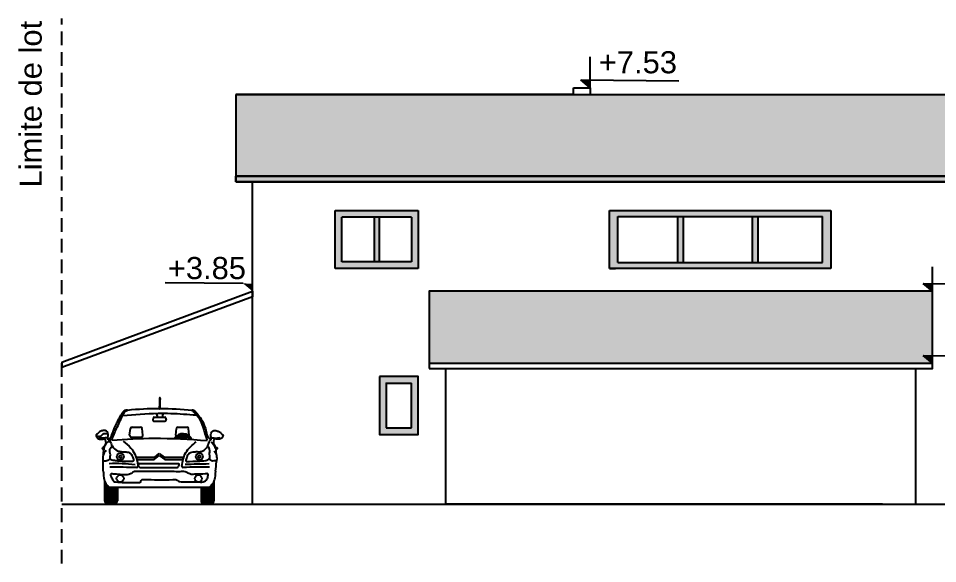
# Model space of a CAD drawing. Header units: millimetres. Extents: x 1515.2 to 1579.7, y 986.4 to 1013.2.
# Drawn here: x 1516.06 to 1532.69, y 986.88 to 996.74 of the extents above; entities that cross this region are included whole.
import ezdxf

# ---------------------------------------------------------------- set-up
doc = ezdxf.new("R2010")
doc.units = ezdxf.units.MM
doc.linetypes.add('CACHE', pattern=[0.375, 0.25, -0.125])
for name, color, linetype in [('AUTOS', 250, 'Continuous'), ('Coche', 250, 'Continuous'), ('Cotations', 1, 'Continuous'), ('Limites', 7, 'Continuous'), ('Menuiseries', 7, 'Continuous'), ('Murs', 7, 'Continuous'), ('Surf Toiture', 12, 'Continuous'), ('Texte', 7, 'Continuous'), ('Toiture', 7, 'Continuous')]:
    doc.layers.add(name, color=color, linetype=linetype)
doc.layers.add('Débord toiture', color=7, linetype='Continuous', true_color=0x171717)
doc.layers.add('Surf Menuiserie', color=7, linetype='Continuous', true_color=0x171717)
doc.styles.get("Standard").update_dxf_attribs({"font": 'arial.ttf'})

# ---------------------------------------------------------------- blocks, each defined once
blk = doc.blocks.new('*X13')
at = {"color": 0, "linetype": 'ByBlock'}
for p, q in [((19.33, 4.12), (19.56, 4.12)), ((19.33, 4), (19.56, 4)), ((19.33, 3.88), (19.56, 3.88)), ((19.33, 3.75), (19.56, 3.75)), ((19.33, 3.62), (19.56, 3.62)), ((19.33, 3.5), (19.56, 3.5)), ((19.33, 3.38), (19.56, 3.38)), ((19.35, 3.25), (19.56, 3.25)), ((19.41, 3.12), (19.56, 3.12))]:
    blk.add_line(p, q, dxfattribs=at)
blk = doc.blocks.new('Citroen forntal')
at = {"layer": 'AUTOS'}
for p, q in [((-0.551, -0.481), (-0.537, -0.361)), ((-0.507, -0.335), (-0.353, -0.335)), ((-0.309, -0.481), (-0.323, -0.361)), ((0.285, -0.481), (0.299, -0.361)), ((0.329, -0.335), (0.483, -0.335)), ((0.527, -0.481), (0.513, -0.361)), ((-0.521, -0.514), (-0.339, -0.514)), ((0.324, -0.514), (0.497, -0.514)), ((-0.094, -0.874), (-0.016, -0.811)), ((-0.016, -0.811), (0.072, -0.874)), ((-0.437, -0.874), (-0.094, -0.874)), ((-0.42, -0.921), (-0.105, -0.921)), ((-0.375, -0.993), (0.326, -0.993)), ((-0.105, -0.921), (-0.015, -0.849)), ((-0.015, -0.849), (0.087, -0.921)), ((0.072, -0.874), (0.429, -0.874)), ((0.087, -0.921), (0.416, -0.921)), ((-0.384, -1.043), (-0.393, -1.022)), ((-0.356, -1.061), (0.307, -1.061)), ((0.334, -1.043), (0.344, -1.022)), ((-1.004, -1.308), (-1.004, -1.665)), ((-1.004, -1.308), (-1.004, -1.308)), ((-0.998, -1.321), (-1.004, -1.321)), ((0.968, -1.321), (0.973, -1.321)), ((0.973, -1.308), (0.973, -1.665)), ((0.973, -1.308), (0.973, -1.308)), ((-0.992, -1.335), (-1.004, -1.335)), ((-0.985, -1.348), (-1.004, -1.348)), ((-0.98, -1.361), (-1.004, -1.361)), ((-0.98, -1.374), (-1.004, -1.374)), ((-0.98, -1.387), (-1.004, -1.387)), ((-0.98, -1.4), (-1.004, -1.4)), ((-0.98, -1.414), (-1.004, -1.414)), ((-0.98, -1.427), (-1.004, -1.427)), ((-0.98, -1.44), (-1.004, -1.44)), ((-0.98, -1.453), (-1.004, -1.453)), ((-0.98, -1.466), (-1.004, -1.466)), ((-0.98, -1.48), (-1.004, -1.48)), ((-0.98, -1.493), (-1.004, -1.493)), ((-0.98, -1.356), (-0.98, -1.703)), ((-0.977, -1.361), (-0.98, -1.358)), ((-0.943, -1.413), (-0.98, -1.376)), ((-0.943, -1.432), (-0.98, -1.395)), ((-0.943, -1.451), (-0.98, -1.414)), ((-0.943, -1.469), (-0.98, -1.432)), ((-0.943, -1.488), (-0.98, -1.451)), ((-0.943, -1.507), (-0.98, -1.47)), ((-0.943, -1.525), (-0.98, -1.488)), ((-0.943, -1.707), (-0.943, -1.402)), ((-0.943, -1.415), (-0.937, -1.409)), ((-0.943, -1.433), (-0.926, -1.416)), ((-0.943, -1.452), (-0.91, -1.419)), ((-0.943, -1.471), (-0.906, -1.434)), ((-0.943, -1.489), (-0.906, -1.452)), ((-0.943, -1.508), (-0.906, -1.471)), ((-0.943, -1.527), (-0.906, -1.49)), ((-0.906, -1.707), (-0.906, -1.419)), ((-0.869, -1.469), (-0.906, -1.432)), ((-0.869, -1.487), (-0.906, -1.45)), ((-0.869, -1.506), (-0.906, -1.469)), ((-0.869, -1.524), (-0.906, -1.488)), ((-0.869, -1.45), (-0.901, -1.419)), ((-0.869, -1.431), (-0.882, -1.419)), ((-0.869, -1.707), (-0.869, -1.419)), ((-0.869, -1.453), (-0.835, -1.419)), ((-0.869, -1.434), (-0.854, -1.419)), ((-0.869, -1.472), (-0.832, -1.435)), ((-0.869, -1.49), (-0.832, -1.453)), ((-0.869, -1.509), (-0.832, -1.472)), ((-0.869, -1.528), (-0.832, -1.491)), ((-0.832, -1.707), (-0.832, -1.419)), ((-0.796, -1.468), (-0.832, -1.431)), ((-0.796, -1.486), (-0.832, -1.449)), ((-0.796, -1.505), (-0.832, -1.468)), ((-0.796, -1.524), (-0.832, -1.487)), ((-0.796, -1.449), (-0.826, -1.419)), ((-0.796, -1.43), (-0.807, -1.419)), ((-0.796, -1.419), (-0.796, -1.703)), ((-0.772, -1.427), (-0.796, -1.427)), ((-0.772, -1.44), (-0.796, -1.44)), ((-0.772, -1.453), (-0.796, -1.453)), ((-0.772, -1.466), (-0.796, -1.466)), ((-0.772, -1.48), (-0.796, -1.48)), ((-0.772, -1.493), (-0.796, -1.493)), ((-0.772, -1.419), (-0.772, -1.665)), ((0.741, -1.419), (0.741, -1.665)), ((0.741, -1.427), (0.765, -1.427)), ((0.741, -1.44), (0.765, -1.44)), ((0.741, -1.453), (0.765, -1.453)), ((0.741, -1.466), (0.765, -1.466)), ((0.741, -1.48), (0.765, -1.48)), ((0.741, -1.493), (0.765, -1.493)), ((0.765, -1.419), (0.765, -1.703)), ((0.765, -1.449), (0.795, -1.419)), ((0.765, -1.43), (0.777, -1.419)), ((0.765, -1.468), (0.802, -1.431)), ((0.765, -1.486), (0.802, -1.449)), ((0.765, -1.505), (0.802, -1.468)), ((0.765, -1.524), (0.802, -1.487)), ((0.802, -1.707), (0.802, -1.419)), ((0.839, -1.472), (0.802, -1.435)), ((0.839, -1.49), (0.802, -1.453)), ((0.839, -1.509), (0.802, -1.472)), ((0.839, -1.528), (0.802, -1.491)), ((0.839, -1.453), (0.804, -1.419)), ((0.839, -1.434), (0.823, -1.419)), ((0.839, -1.707), (0.839, -1.419)), ((0.839, -1.431), (0.851, -1.419)), ((0.839, -1.45), (0.87, -1.419)), ((0.839, -1.469), (0.876, -1.432)), ((0.839, -1.487), (0.876, -1.45)), ((0.839, -1.506), (0.876, -1.469)), ((0.839, -1.524), (0.876, -1.488)), ((0.876, -1.707), (0.876, -1.419)), ((0.912, -1.471), (0.876, -1.434)), ((0.912, -1.489), (0.876, -1.452)), ((0.912, -1.508), (0.876, -1.471)), ((0.912, -1.527), (0.876, -1.49)), ((0.912, -1.452), (0.879, -1.419)), ((0.912, -1.433), (0.896, -1.417)), ((0.912, -1.413), (0.949, -1.376)), ((0.912, -1.432), (0.949, -1.395)), ((0.912, -1.707), (0.912, -1.403)), ((0.912, -1.451), (0.949, -1.414)), ((0.912, -1.469), (0.949, -1.432)), ((0.912, -1.488), (0.949, -1.451)), ((0.912, -1.507), (0.949, -1.47)), ((0.912, -1.525), (0.949, -1.488)), ((0.946, -1.361), (0.949, -1.358)), ((0.949, -1.356), (0.949, -1.703)), ((0.949, -1.361), (0.973, -1.361)), ((0.949, -1.374), (0.973, -1.374)), ((0.949, -1.387), (0.973, -1.387)), ((0.949, -1.4), (0.973, -1.4)), ((0.949, -1.414), (0.973, -1.414)), ((0.949, -1.427), (0.973, -1.427)), ((0.949, -1.44), (0.973, -1.44)), ((0.949, -1.453), (0.973, -1.453)), ((0.949, -1.466), (0.973, -1.466)), ((0.949, -1.48), (0.973, -1.48)), ((0.949, -1.493), (0.973, -1.493)), ((0.954, -1.348), (0.973, -1.348)), ((0.961, -1.335), (0.973, -1.335)), ((-0.98, -1.506), (-1.004, -1.506)), ((-0.98, -1.519), (-1.004, -1.519)), ((-0.98, -1.532), (-1.004, -1.532)), ((-0.98, -1.545), (-1.004, -1.545)), ((-0.98, -1.559), (-1.004, -1.559)), ((-0.98, -1.572), (-1.004, -1.572)), ((-0.98, -1.585), (-1.004, -1.585)), ((-0.98, -1.598), (-1.004, -1.598)), ((-0.98, -1.611), (-1.004, -1.611)), ((-0.98, -1.625), (-1.004, -1.625)), ((-0.98, -1.638), (-1.004, -1.638)), ((-0.98, -1.651), (-1.004, -1.651)), ((-0.943, -1.544), (-0.98, -1.507)), ((-0.943, -1.563), (-0.98, -1.526)), ((-0.943, -1.581), (-0.98, -1.544)), ((-0.943, -1.6), (-0.98, -1.563)), ((-0.943, -1.618), (-0.98, -1.582)), ((-0.943, -1.637), (-0.98, -1.6)), ((-0.943, -1.656), (-0.98, -1.619)), ((-0.943, -1.674), (-0.98, -1.638)), ((-0.943, -1.693), (-0.98, -1.656)), ((-0.943, -1.545), (-0.906, -1.509)), ((-0.943, -1.564), (-0.906, -1.527)), ((-0.943, -1.583), (-0.906, -1.546)), ((-0.943, -1.601), (-0.906, -1.564)), ((-0.943, -1.62), (-0.906, -1.583)), ((-0.943, -1.639), (-0.906, -1.602)), ((-0.943, -1.657), (-0.906, -1.62)), ((-0.943, -1.676), (-0.906, -1.639)), ((-0.943, -1.695), (-0.906, -1.658)), ((-0.869, -1.543), (-0.906, -1.506)), ((-0.869, -1.562), (-0.906, -1.525)), ((-0.869, -1.58), (-0.906, -1.544)), ((-0.869, -1.599), (-0.906, -1.562)), ((-0.869, -1.618), (-0.906, -1.581)), ((-0.869, -1.636), (-0.906, -1.599)), ((-0.869, -1.655), (-0.906, -1.618)), ((-0.869, -1.674), (-0.906, -1.637)), ((-0.869, -1.692), (-0.906, -1.655)), ((-0.869, -1.546), (-0.832, -1.509)), ((-0.869, -1.565), (-0.832, -1.528)), ((-0.869, -1.584), (-0.832, -1.547)), ((-0.869, -1.602), (-0.832, -1.565)), ((-0.869, -1.621), (-0.832, -1.584)), ((-0.869, -1.639), (-0.832, -1.603)), ((-0.869, -1.658), (-0.832, -1.621)), ((-0.869, -1.677), (-0.832, -1.64)), ((-0.869, -1.695), (-0.832, -1.658)), ((-0.796, -1.542), (-0.832, -1.505)), ((-0.796, -1.561), (-0.832, -1.524)), ((-0.796, -1.58), (-0.832, -1.543)), ((-0.796, -1.598), (-0.832, -1.561)), ((-0.796, -1.617), (-0.832, -1.58)), ((-0.796, -1.636), (-0.832, -1.599)), ((-0.796, -1.654), (-0.832, -1.617)), ((-0.796, -1.673), (-0.832, -1.636)), ((-0.796, -1.692), (-0.832, -1.655)), ((-0.772, -1.506), (-0.796, -1.506)), ((-0.772, -1.519), (-0.796, -1.519)), ((-0.772, -1.532), (-0.796, -1.532)), ((-0.772, -1.545), (-0.796, -1.545)), ((-0.772, -1.559), (-0.796, -1.559)), ((-0.774, -1.572), (-0.796, -1.572)), ((0.741, -1.506), (0.765, -1.506)), ((0.741, -1.519), (0.765, -1.519)), ((0.741, -1.532), (0.765, -1.532)), ((0.741, -1.545), (0.765, -1.545)), ((0.741, -1.559), (0.765, -1.559)), ((0.743, -1.572), (0.765, -1.572)), ((0.765, -1.542), (0.802, -1.505)), ((0.765, -1.561), (0.802, -1.524)), ((0.765, -1.58), (0.802, -1.543)), ((0.765, -1.598), (0.802, -1.561)), ((0.765, -1.617), (0.802, -1.58)), ((0.765, -1.636), (0.802, -1.599)), ((0.765, -1.654), (0.802, -1.617)), ((0.765, -1.673), (0.802, -1.636)), ((0.765, -1.692), (0.802, -1.655)), ((0.839, -1.546), (0.802, -1.509)), ((0.839, -1.565), (0.802, -1.528)), ((0.839, -1.584), (0.802, -1.547)), ((0.839, -1.602), (0.802, -1.565)), ((0.839, -1.621), (0.802, -1.584)), ((0.839, -1.639), (0.802, -1.603)), ((0.839, -1.658), (0.802, -1.621)), ((0.839, -1.677), (0.802, -1.64)), ((0.839, -1.695), (0.802, -1.658)), ((0.839, -1.543), (0.876, -1.506)), ((0.839, -1.562), (0.876, -1.525)), ((0.839, -1.58), (0.876, -1.544)), ((0.839, -1.599), (0.876, -1.562)), ((0.839, -1.618), (0.876, -1.581)), ((0.839, -1.636), (0.876, -1.599)), ((0.839, -1.655), (0.876, -1.618)), ((0.839, -1.674), (0.876, -1.637)), ((0.839, -1.692), (0.876, -1.655)), ((0.912, -1.545), (0.876, -1.509)), ((0.912, -1.564), (0.876, -1.527)), ((0.912, -1.583), (0.876, -1.546)), ((0.912, -1.601), (0.876, -1.564)), ((0.912, -1.62), (0.876, -1.583)), ((0.912, -1.639), (0.876, -1.602)), ((0.912, -1.657), (0.876, -1.62)), ((0.912, -1.676), (0.876, -1.639)), ((0.912, -1.695), (0.876, -1.658)), ((0.912, -1.544), (0.949, -1.507)), ((0.912, -1.563), (0.949, -1.526)), ((0.912, -1.581), (0.949, -1.544)), ((0.912, -1.6), (0.949, -1.563)), ((0.912, -1.618), (0.949, -1.582)), ((0.912, -1.637), (0.949, -1.6)), ((0.912, -1.656), (0.949, -1.619)), ((0.912, -1.674), (0.949, -1.638)), ((0.912, -1.693), (0.949, -1.656)), ((0.949, -1.506), (0.973, -1.506)), ((0.949, -1.519), (0.973, -1.519)), ((0.949, -1.532), (0.973, -1.532)), ((0.949, -1.545), (0.973, -1.545)), ((0.949, -1.559), (0.973, -1.559)), ((0.949, -1.572), (0.973, -1.572)), ((0.949, -1.585), (0.973, -1.585)), ((0.949, -1.598), (0.973, -1.598)), ((0.949, -1.611), (0.973, -1.611)), ((0.949, -1.625), (0.973, -1.625)), ((0.949, -1.638), (0.973, -1.638)), ((0.949, -1.651), (0.973, -1.651)), ((-0.98, -1.664), (-1.004, -1.664)), ((-0.98, -1.677), (-1.002, -1.677)), ((-0.98, -1.691), (-0.995, -1.691)), ((-0.948, -1.707), (-0.98, -1.675)), ((-0.967, -1.707), (-0.98, -1.693)), ((-0.962, -1.707), (-0.814, -1.707)), ((-0.937, -1.707), (-0.906, -1.676)), ((-0.918, -1.707), (-0.906, -1.695)), ((-0.873, -1.707), (-0.906, -1.674)), ((-0.892, -1.707), (-0.906, -1.693)), ((-0.862, -1.707), (-0.832, -1.677)), ((-0.844, -1.707), (-0.832, -1.696)), ((-0.801, -1.705), (-0.832, -1.673)), ((-0.817, -1.707), (-0.832, -1.692)), ((0.77, -1.705), (0.802, -1.673)), ((0.931, -1.707), (0.783, -1.707)), ((0.787, -1.707), (0.802, -1.692)), ((0.832, -1.707), (0.802, -1.677)), ((0.813, -1.707), (0.802, -1.696)), ((0.843, -1.707), (0.876, -1.674)), ((0.861, -1.707), (0.876, -1.693)), ((0.906, -1.707), (0.876, -1.676)), ((0.888, -1.707), (0.876, -1.695)), ((0.917, -1.707), (0.949, -1.675)), ((0.936, -1.707), (0.949, -1.693)), ((0.949, -1.664), (0.973, -1.664)), ((0.949, -1.677), (0.971, -1.677)), ((0.949, -1.691), (0.964, -1.691))]:
    blk.add_line(p, q, dxfattribs=at)
for centre, radius in [((-0.721, -0.87), 0.0627), ((0.712, -0.87), 0.0627), ((-0.721, -0.87), 0.0226), ((0.712, -0.87), 0.0226), ((-0.722, -1.263), 0.0637), ((0.693, -1.263), 0.0637)]:
    blk.add_circle(centre, radius, dxfattribs=at)
for centre, radius, start, end in [((-0.021, -5.809), 5.807, 89.9266, 95.638), ((-0.116, -0.134), 0.0677, 341.0728, 46.3353), ((-0.021, -5.809), 5.807, 84.0454, 89.8073), ((0.11, -0.134), 0.0677, 132.2588, 198.9272), ((-0.521, -0.484), 0.03, 173.4106, 270), ((-0.507, -0.365), 0.03, 90, 173.4106), ((-0.353, -0.365), 0.03, 6.5894, 90), ((-0.339, -0.484), 0.03, 270, 6.5894), ((0.415, -0.63), 0.177, 23.9021, 149.9512), ((0.315, -0.484), 0.03, 173.4106, 219.2213), ((0.415, -0.63), 0.147, 30.1912, 143.6305), ((0.329, -0.365), 0.03, 90, 173.4106), ((0.483, -0.365), 0.03, 6.5894, 90), ((0.497, -0.484), 0.03, 344.5945, 6.5894), ((-0.956, -0.429), 0.115, 275.2798, 307.7048), ((0.497, -0.484), 0.03, 270, 284.0345), ((0.91, -0.596), 0.02, 124.2213, 168.168), ((-0.813, -3.732), 2.739, 82.4291, 92.251), ((-0.375, -1.013), 0.02, 90, 204.8), ((0.326, -1.013), 0.02, 335.2, 90), ((-1.52, -48.752), 47.699, 88.681, 89.2692), ((-0.421, -1.046), 0.02, 268.681, 359.8309), ((-0.356, -1.031), 0.03, 204.8, 270), ((0.307, -1.031), 0.03, 270, 335.2), ((0.415, -1.042), 0.02, 172.1097, 271.2454), ((1.096, -32.342), 31.287, 90.3705, 91.2454), ((4.228, -172.654), 171.686, 91.11415, 91.26022), ((-0.914, -1.389), 0.03, 225.0136, 270), ((0.885, -1.389), 0.03, 270, 317.275), ((-0.962, -1.665), 0.0422, 180, 270), ((-0.814, -1.665), 0.0422, 270, 0), ((0.783, -1.665), 0.0422, 180, 270), ((0.931, -1.665), 0.0422, 270, 0)]:
    blk.add_arc(centre, radius, start, end, dxfattribs=at)
for points in [[(-0.015, 0.008), (-0.012, -0.003), (-0.007, -0.006), (-0.003, -0.004), (0.001, 0.007), (0.004, 0.103), (0.004, 0.158), (0.003, 0.188), (0, 0.194), (-0.008, 0.195), (-0.012, 0.19), (-0.012, 0.181), (-0.013, 0.057), (-0.015, 0.006)], [(-0.875, -0.569), (-0.787, -0.361), (-0.677, -0.124), (-0.615, -0.039), (-0.591, -0.03)], [(0.591, -0.049), (0.581, -0.039), (0.589, -0.024), (0.606, -0.027)], [(0.591, -0.049), (0.66, -0.114), (0.827, -0.504), (0.852, -0.577)], [(-0.911, -0.584), (-0.941, -0.557), (-0.946, -0.532), (-0.939, -0.494), (-0.944, -0.444), (-0.969, -0.404), (-1.016, -0.394), (-1.071, -0.409), (-1.114, -0.434), (-1.139, -0.459), (-1.156, -0.474), (-1.156, -0.499), (-1.141, -0.522), (-1.126, -0.539), (-1.094, -0.549), (-1.061, -0.554), (-1.034, -0.549), (-1.001, -0.549), (-0.991, -0.562), (-0.984, -0.609), (-0.994, -0.667)], [(-1.131, -0.489), (-1.107, -0.502), (-1.068, -0.489), (-1.044, -0.465), (-1.018, -0.45), (-0.966, -0.45)], [(-0.964, -0.527), (-1.021, -0.532), (-1.109, -0.522)], [(-1.026, -1.15), (-1.032, -0.967), (-1.022, -0.79), (-0.992, -0.663), (-0.947, -0.608), (-0.907, -0.585)], [(-0.907, -0.585), (-0.864, -0.673), (-0.777, -0.76), (-0.702, -0.777), (-0.634, -0.782), (-0.554, -0.797), (-0.519, -0.83), (-0.499, -0.87), (-0.487, -0.9), (-0.479, -0.927), (-0.487, -0.952), (-0.507, -0.957), (-0.612, -0.957), (-0.762, -0.947), (-0.847, -0.937), (-0.894, -0.922), (-0.904, -0.892), (-0.899, -0.835), (-0.907, -0.785), (-0.909, -0.75), (-0.904, -0.725), (-0.882, -0.703), (-0.87, -0.663)], [(-0.874, -0.572), (-0.111, -0.534), (0.852, -0.577)], [(0.919, -0.604), (0.954, -0.632), (0.997, -0.717)], [(0.944, -0.527), (1.002, -0.532), (1.089, -0.522)], [(-1.027, -0.845), (-0.997, -0.78), (-0.977, -0.753)], [(1.004, -1.13), (1.022, -0.96), (1.024, -0.84), (0.997, -0.785), (0.984, -0.76)], [(0.891, -0.907), (0.937, -0.94), (0.977, -0.94), (1.027, -0.935)], [(-0.85, -1.182), (-0.886, -1.179), (-0.895, -1.191), (-0.894, -1.211), (-0.854, -1.289), (-0.839, -1.316), (-0.807, -1.325), (-0.505, -1.334), (-0.401, -1.334), (-0.35, -1.323), (-0.341, -1.296), (-0.321, -1.283), (-0.291, -1.28), (0.231, -1.281), (0.3, -1.287), (0.318, -1.299), (0.354, -1.316), (0.413, -1.323), (0.596, -1.323), (0.705, -1.326), (0.8, -1.317), (0.838, -1.29), (0.866, -1.224), (0.866, -1.18), (0.816, -1.179), (0.664, -1.186), (0.576, -1.188), (0.551, -1.186), (0.491, -1.155), (0.455, -1.141), (0.356, -1.141), (0.222, -1.137), (-0.067, -1.137), (-0.365, -1.139), (-0.457, -1.139), (-0.477, -1.141), (-0.505, -1.162), (-0.538, -1.18), (-0.565, -1.188), (-0.818, -1.184), (-0.848, -1.182)]]:
    blk.add_spline(points, degree=3, dxfattribs=at)
for points, knots in [([(-0.907, -0.585), (-0.889, -0.528), (-0.856, -0.423), (-0.788, -0.257), (-0.713, -0.131), (-0.656, -0.03), (-0.607, -0.016), (-0.592, -0.023), (-0.588, -0.028), (-0.587, -0.03)], [0, 0, 0, 0, 0.178132, 0.332603, 0.5328214, 0.6291783, 0.6602364, 0.6708806, 0.6776262, 0.6776262, 0.6776262, 0.6776262]), ([(-0.677, -0.124), (-0.464, -0.106), (-0.098, -0.074), (0.349, -0.089), (0.58, -0.108), (0.659, -0.114)], [0.00261, 0.00261, 0.00261, 0.00261, 0.644131, 1.10458, 1.340372, 1.340372, 1.340372, 1.340372]), ([(0.606, -0.027), (0.649, -0.068), (0.731, -0.148), (0.794, -0.29), (0.842, -0.41), (0.847, -0.496), (0.885, -0.535), (0.906, -0.54), (0.92, -0.551), (0.923, -0.553)], [0, 0, 0, 0, 0.1752285, 0.340652, 0.4568204, 0.5698268, 0.5768981, 0.6194132, 0.6305139, 0.6305139, 0.6305139, 0.6305139]), ([(0.899, -0.58), (0.908, -0.573), (0.923, -0.561), (0.929, -0.527), (0.915, -0.491), (0.921, -0.445), (0.945, -0.397), (1.001, -0.39), (1.049, -0.407), (1.093, -0.429), (1.114, -0.458), (1.141, -0.472), (1.139, -0.502), (1.122, -0.52), (1.106, -0.545), (1.074, -0.548), (1.043, -0.557), (1.014, -0.549), (0.984, -0.542), (0.964, -0.571), (0.961, -0.612), (0.97, -0.645), (0.975, -0.662)], [0.0078523, 0.0078523, 0.0078523, 0.0078523, 0.0407006, 0.0661832, 0.1044072, 0.1546304, 0.2017904, 0.2503587, 0.3073975, 0.3567207, 0.3920773, 0.415129, 0.4401157, 0.4671525, 0.4902002, 0.5242211, 0.5571226, 0.5850894, 0.617609, 0.6336154, 0.6816797, 0.7359765, 0.7359765, 0.7359765, 0.7359765]), ([(-0.667, -0.59), (-0.616, -0.628), (-0.531, -0.691), (-0.443, -0.845), (-0.402, -0.962), (-0.401, -1.039), (-0.401, -1.046)], [0, 0, 0, 0, 0.1860485, 0.3150792, 0.5254905, 0.5463824, 0.5463824, 0.5463824, 0.5463824]), ([(0.396, -1.039), (0.408, -0.953), (0.43, -0.821), (0.549, -0.685), (0.619, -0.627), (0.654, -0.598)], [0.022761, 0.022761, 0.022761, 0.022761, 0.2767601, 0.4153584, 0.5517783, 0.5517783, 0.5517783, 0.5517783]), ([(0.471, -0.955), (0.476, -0.927), (0.484, -0.875), (0.517, -0.807), (0.573, -0.786), (0.626, -0.778), (0.678, -0.776), (0.726, -0.781), (0.767, -0.765), (0.819, -0.737), (0.865, -0.679), (0.883, -0.624), (0.889, -0.597), (0.89, -0.592)], [0, 0, 0, 0, 0.0842949, 0.1605999, 0.2098648, 0.2555118, 0.3230989, 0.3656246, 0.397263, 0.4521668, 0.5427486, 0.6091486, 0.625138, 0.625138, 0.625138, 0.625138]), ([(1.018, -0.825), (1.017, -0.795), (1.016, -0.745), (1, -0.681), (0.979, -0.655), (0.97, -0.644)], [0, 0, 0, 0, 0.0904106, 0.1504886, 0.1916073, 0.1916073, 0.1916073, 0.1916073]), ([(-1.004, -0.69), (-1.016, -0.69), (-1.036, -0.692), (-1.051, -0.724), (-1.03, -0.735), (-1.019, -0.741), (-1.016, -0.742)], [0.0038134, 0.0038134, 0.0038134, 0.0038134, 0.03883104, 0.0601827, 0.08676106, 0.09586692, 0.09586692, 0.09586692, 0.09586692]), ([(0.471, -0.955), (0.553, -0.952), (0.684, -0.948), (0.827, -0.945), (0.911, -0.9), (0.888, -0.821), (0.905, -0.76), (0.886, -0.707), (0.87, -0.69), (0.859, -0.68)], [0, 0, 0, 0, 0.2452631, 0.3920834, 0.4316212, 0.5041259, 0.594078, 0.6233281, 0.6668488, 0.6668488, 0.6668488, 0.6668488]), ([(1.006, -0.709), (1.015, -0.702), (1.027, -0.698), (1.037, -0.717), (1.032, -0.733), (1.019, -0.74), (1.013, -0.741)], [0.01637339, 0.01637339, 0.01637339, 0.01637339, 0.0436791, 0.05485603, 0.07304819, 0.08980389, 0.08980389, 0.08980389, 0.08980389]), ([(-1.032, -0.942), (-1.014, -0.944), (-0.972, -0.946), (-0.928, -0.926), (-0.906, -0.907), (-0.903, -0.905)], [0.0202402, 0.0202402, 0.0202402, 0.0202402, 0.072587, 0.1464843, 0.1583802, 0.1583802, 0.1583802, 0.1583802]), ([(-1.026, -1.15), (-1.025, -1.194), (-1.023, -1.273), (-0.981, -1.361), (-0.947, -1.398), (-0.936, -1.41)], [0, 0, 0, 0, 0.1317559, 0.235108, 0.2834301, 0.2834301, 0.2834301, 0.2834301]), ([(1.004, -1.13), (0.995, -1.194), (0.992, -1.273), (0.952, -1.359), (0.92, -1.394), (0.907, -1.409)], [0, 0, 0, 0, 0.1317559, 0.235108, 0.2751885, 0.2751885, 0.2751885, 0.2751885])]:
    blk.add_open_spline(points, degree=3, knots=knots, dxfattribs=at)
blk.add_open_spline([(-0.914, -1.419), (-0.315, -1.419), (0.285, -1.419), (0.885, -1.419)], degree=3, dxfattribs=at)
at = {"layer": 'Coche'}
for p, q in [((-0.109, -0.155), (0.087, -0.155)), ((-0.123, -0.167), (-0.13, -0.207)), ((-0.116, -0.223), (0.094, -0.223)), ((0.101, -0.167), (0.108, -0.207))]:
    blk.add_line(p, q, dxfattribs=at)
for centre, start, end in [((-0.109, -0.169), 90, 170.2082), ((0.087, -0.169), 9.7918, 90), ((-0.116, -0.209), 170.2082, 270), ((0.094, -0.209), 270, 9.7918)]:
    blk.add_arc(centre, 0.014, start, end, dxfattribs=at)
at = {"layer": 'AUTOS'}
for p, xscale, yscale, zscale in [((1.267, -2.02), -0.1054820389039151, 0.1054820389039435, 0.1054820389039474), ((-1.298, -2.02), 0.1054820389039151, 0.1054820389039151, 0.1054820389039151)]:
    blk.add_blockref('*X13', p, dxfattribs=dict(at, xscale=xscale, yscale=yscale, zscale=zscale))

msp = doc.modelspace()

# ---------------------------------------------------------------- hatches: boundary and pattern name
at = {"layer": 'Cotations', "transparency": 33554687}
h = msp.add_hatch(color=256, dxfattribs=at)
h.dxf.hatch_style = 1
h.paths.add_polyline_path([(1526.234, 995.63), (1526.402, 995.49), (1526.402, 995.629)])
h = msp.add_hatch(color=256, dxfattribs=at)
h.dxf.hatch_style = 1
h.paths.add_polyline_path([(1520.124, 991.95), (1520.292, 991.81), (1520.292, 991.949)])
h = msp.add_hatch(color=256, dxfattribs=at)
h.dxf.hatch_style = 1
h.paths.add_polyline_path([(1532.424, 991.95), (1532.592, 991.81), (1532.592, 991.949)])
h = msp.add_hatch(color=256, dxfattribs=at)
h.dxf.hatch_style = 1
h.paths.add_polyline_path([(1532.424, 990.65), (1532.592, 990.51), (1532.592, 990.649)])
at = {"layer": 'Débord toiture', "transparency": 33554687}
h = msp.add_hatch(color=256, dxfattribs=at)
h.dxf.hatch_style = 1
h.paths.add_polyline_path([(1519.992, 993.89), (1519.992, 993.79), (1535.492, 993.79), (1535.492, 993.89)])
h = msp.add_hatch(dxfattribs=at)
h.set_pattern_fill('ANGLE', color=256)
h.set_pattern_definition([(0, (0, 0.12), (0, 6.985), [5.08, -1.905]), (90, (0, 0.12), (-6.985, 4e-16), [5.08, -1.905])])
h.paths.add_polyline_path([(1520.292, 991.71), (1520.292, 991.81), (1516.842, 990.53), (1516.842, 990.43)])
h = msp.add_hatch(color=256, dxfattribs=at)
h.dxf.hatch_style = 1
h.paths.add_polyline_path([(1523.492, 990.51), (1532.592, 990.51), (1532.592, 991.81), (1523.492, 991.81)])
at = {"layer": 'Surf Menuiserie', "true_color": 0x1c1c1c}
h = msp.add_hatch(color=250, dxfattribs=at)
h.dxf.hatch_style = 1
h.paths.add_polyline_path([(1523.292, 993.27), (1521.792, 993.27), (1521.792, 992.22), (1523.292, 992.22)])
h.paths.add_polyline_path([(1523.172, 993.15), (1521.912, 993.15), (1521.912, 992.34), (1523.172, 992.34)], flags=16)
at = {"layer": 'Surf Menuiserie', "transparency": 33554687}
h = msp.add_hatch(color=256, dxfattribs=at)
h.dxf.hatch_style = 1
h.paths.add_polyline_path([(1522.582, 993.15), (1522.502, 993.15), (1522.502, 992.34), (1522.582, 992.34)])
h.paths.add_polyline_path([(1530.752, 993.27), (1526.752, 993.27), (1526.752, 993.16), (1526.752, 992.22), (1526.862, 992.22), (1530.752, 992.22)])
h.paths.add_polyline_path([(1530.602, 993.16), (1530.602, 992.33), (1526.902, 992.33), (1526.902, 993.16)], flags=16)
h.paths.add_polyline_path([(1528.092, 993.16), (1527.982, 993.16), (1527.982, 992.33), (1528.092, 992.33)], flags=0)
h.paths.add_polyline_path([(1529.442, 993.16), (1529.332, 993.16), (1529.332, 992.33), (1529.442, 992.33)], flags=0)
h.paths.add_polyline_path([(1523.292, 990.27), (1522.592, 990.27), (1522.592, 989.22), (1523.292, 989.22)])
h.paths.add_polyline_path([(1522.712, 989.34), (1522.712, 990.15), (1523.172, 990.15), (1523.172, 989.34)], flags=16)
h = msp.add_hatch(color=256, dxfattribs=at)
h.dxf.hatch_style = 1
h.paths.add_polyline_path([(1527.982, 992.33), (1528.092, 992.33), (1528.092, 993.16), (1527.982, 993.16)])
h.paths.add_polyline_path([(1529.332, 992.33), (1529.442, 992.33), (1529.442, 993.16), (1529.332, 993.16)])
at = {"layer": 'Surf Toiture', "transparency": 33554508}
h = msp.add_hatch(color=256, dxfattribs=at)
h.dxf.hatch_style = 1
h.paths.add_polyline_path([(1519.992, 995.37), (1519.992, 993.89), (1535.492, 993.89), (1535.492, 995.37)])
h = msp.add_hatch(color=256, dxfattribs=at)
h.dxf.hatch_style = 1
h.paths.add_polyline_path([(1523.492, 991.81), (1523.492, 990.51), (1532.592, 990.51), (1532.592, 991.81)])

# ---------------------------------------------------------------- linework, layer by layer
at = {"layer": 'Cotations'}
for p, q in [((1526.402, 995.49), (1526.402, 996.049)), ((1526.402, 995.49), (1526.234, 995.63)), ((1526.234, 995.63), (1528.007, 995.613)), ((1520.292, 991.81), (1520.292, 992.369)), ((1532.592, 991.69), (1532.592, 992.249)), ((1520.124, 991.95), (1518.714, 991.964)), ((1532.592, 991.81), (1532.424, 991.95)), ((1532.424, 991.95), (1534.197, 991.933)), ((1532.592, 990.51), (1532.592, 991.069)), ((1532.592, 990.51), (1532.424, 990.65)), ((1532.424, 990.65), (1534.197, 990.633))]:
    msp.add_line(p, q, dxfattribs=at)
at = {"layer": 'Limites', "linetype": 'CACHE', "transparency": 33554636}
msp.add_line((1516.842, 986.884), (1516.842, 996.744), dxfattribs=at)
at = {"layer": 'Limites'}
msp.add_line((1516.842, 987.96), (1540.992, 987.96), dxfattribs=at)
at = {"layer": 'Menuiseries'}
for p, q in [((1521.792, 992.22), (1521.792, 993.27)), ((1521.792, 993.27), (1523.292, 993.27)), ((1521.912, 992.34), (1521.912, 993.15)), ((1523.172, 993.15), (1521.912, 993.15)), ((1522.502, 992.34), (1522.502, 993.15)), ((1522.582, 993.15), (1522.582, 992.34)), ((1523.172, 993.15), (1523.172, 992.34)), ((1523.292, 993.27), (1523.292, 992.22)), ((1526.752, 992.22), (1526.752, 993.27)), ((1526.752, 992.22), (1526.752, 993.27)), ((1526.752, 993.27), (1530.752, 993.27)), ((1526.902, 992.33), (1526.902, 993.16)), ((1526.902, 993.16), (1530.602, 993.16)), ((1527.982, 993.16), (1527.982, 992.33)), ((1528.092, 992.33), (1528.092, 993.16)), ((1529.332, 993.16), (1529.332, 992.33)), ((1529.442, 992.33), (1529.442, 993.16)), ((1530.602, 992.33), (1530.602, 993.16)), ((1530.752, 993.27), (1530.752, 992.22)), ((1523.172, 992.34), (1521.912, 992.34)), ((1522.582, 992.34), (1522.502, 992.34)), ((1526.902, 992.33), (1530.602, 992.33)), ((1523.292, 992.22), (1521.792, 992.22)), ((1530.752, 992.22), (1526.752, 992.22)), ((1526.752, 992.22), (1526.862, 992.22)), ((1522.712, 990.15), (1522.712, 989.34)), ((1523.172, 989.34), (1523.172, 990.15)), ((1522.712, 989.34), (1523.172, 989.34))]:
    msp.add_line(p, q, dxfattribs=at)
for points in [[(1522.592, 990.27), (1522.592, 989.22), (1523.292, 989.22), (1523.292, 990.27), (1522.592, 990.27)], [(1522.712, 990.15), (1522.712, 990.15), (1523.172, 990.15)]]:
    msp.add_lwpolyline(points, dxfattribs=at)
at = {"layer": 'Murs'}
for p, q in [((1520.292, 987.96), (1520.292, 993.79)), ((1523.792, 987.96), (1523.792, 990.41)), ((1532.292, 987.96), (1532.292, 990.41)), ((1520.292, 987.96), (1523.792, 987.96)), ((1531.692, 987.96), (1523.792, 987.96)), ((1531.692, 987.96), (1535.192, 987.96))]:
    msp.add_line(p, q, dxfattribs=at)
at = {"layer": 'Toiture'}
for p, q in [((1526.102, 995.37), (1526.102, 995.49)), ((1526.102, 995.49), (1526.402, 995.49)), ((1526.402, 995.49), (1526.402, 995.37)), ((1526.102, 995.37), (1519.992, 995.37)), ((1519.992, 995.37), (1519.992, 993.89)), ((1519.992, 995.37), (1535.492, 995.37)), ((1519.992, 995.37), (1523.492, 995.37)), ((1519.992, 993.79), (1519.992, 993.89)), ((1519.992, 993.89), (1535.492, 993.89)), ((1535.492, 993.79), (1519.992, 993.79)), ((1516.842, 990.53), (1520.292, 991.81)), ((1520.292, 991.71), (1516.842, 990.43)), ((1520.292, 991.81), (1520.292, 991.71)), ((1516.842, 990.53), (1516.842, 990.43)), ((1523.492, 990.51), (1532.592, 990.51))]:
    msp.add_line(p, q, dxfattribs=at)
for points in [[(1519.992, 993.79), (1535.492, 993.79), (1535.492, 993.89), (1519.992, 993.89)], [(1523.492, 990.41), (1532.592, 990.41), (1532.592, 991.81), (1523.492, 991.81)]]:
    msp.add_lwpolyline(points, close=True, dxfattribs=at)

# ---------------------------------------------------------------- block references
at = {"layer": 'Coche'}
msp.add_blockref('Citroen forntal', (1518.622, 989.686), dxfattribs=at)

# ---------------------------------------------------------------- texts
at = {"layer": 'Cotations', "char_height": 0.4, "attachment_point": 1}
for s, insert in [('+7.53', (1526.558, 996.151)), ('+3.85', (1518.762, 992.429))]:
    msp.add_mtext_dynamic_manual_height_columns(s, width=2.33208, gutter_width=12.5, heights=[0.613], dxfattribs=dict(at, insert=insert))
at = {"layer": 'Texte', "insert": (1516.08, 993.687), "char_height": 0.4, "attachment_point": 1, "rotation": 90}
msp.add_mtext_dynamic_manual_height_columns('Limite de lot', width=3.63464, gutter_width=12.5, heights=[0.634], dxfattribs=at)

doc.saveas('drawing.dxf')
